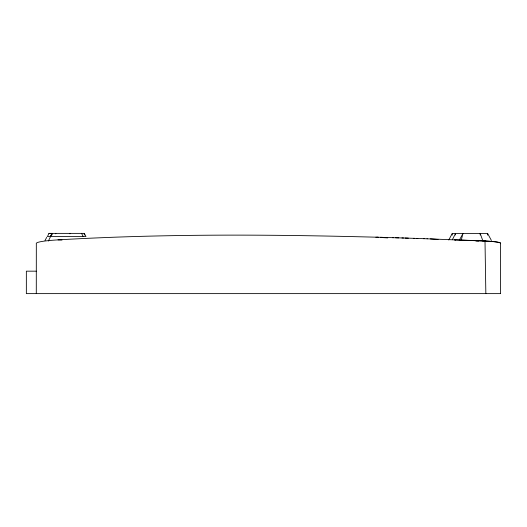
<?xml version="1.0" encoding="UTF-8"?>
<svg xmlns="http://www.w3.org/2000/svg" width="527" height="527" viewBox="0 0 527 527"><rect width="100%" height="100%" fill="white"/><g stroke="black" fill="none" stroke-linecap="round" stroke-linejoin="round"><path stroke-width="0.79" d="M480.169 235.009L480.169 233.507L483.048 241.3M487.64 235.108L487.64 233.507L452.238 233.507L448.767 239.989M500.545 293.625L500.591 243.494M84.274 235.002L84.28 233.375L85.973 236.531L47.166 236.531M461.197 240.358L462.989 233.507L459.307 240.24M55.704 233.83L55.829 233.375M84.142 233.375L48.807 233.375L52.061 233.375L48.392 241.07M452.39 239.726L455.473 233.507L455.473 235.009M47.792 235.767L48.589 234.179M50.388 236.531L52.074 233.375L52.061 234.884M44.993 240.496L46.725 237.381M485.215 241.023L484.642 241.102M36.291 293.625L36.323 243.718A50.282 4.394 0 0 1 58.003 239.877C166.117 233.58 274.514 234.416 382.734 237.374M36.231 271.168L26.35 271.168L26.35 293.625L500.65 293.625M380.468 237.308L393.603 237.697M392.371 237.657L403.537 238.006M383.742 237.4L387.016 237.499M401.963 237.954L414.663 238.369M395.573 237.756L398.768 237.855M413.557 238.329L417.832 238.474M405.144 238.052L408.326 238.158M427.035 238.79L485.848 241.109A31.007 2.628 -0.1 0 1 500.301 243.718A31.021 2.721 0 0 0 485.327 240.971L454.412 239.811L455.651 240.048M423.649 238.672L427.285 238.803M416.916 238.441L424.136 238.691M58.003 239.877L62.015 240.035M485.308 240.964L485.848 241.109L485.005 240.951L485.848 293.625M375.863 237.183L378.63 237.354L377.207 237.216M383.175 237.631L387.72 237.908M430.427 238.915L438.069 239.462M487.64 233.507L491.414 240.477M81.586 233.375L83.128 236.531M69.92 233.375L69.959 233.83M452.238 233.507L452.238 235.134M475.868 241.023A22.621 1.917 0 0 1 478.602 241.102"/></g></svg>
